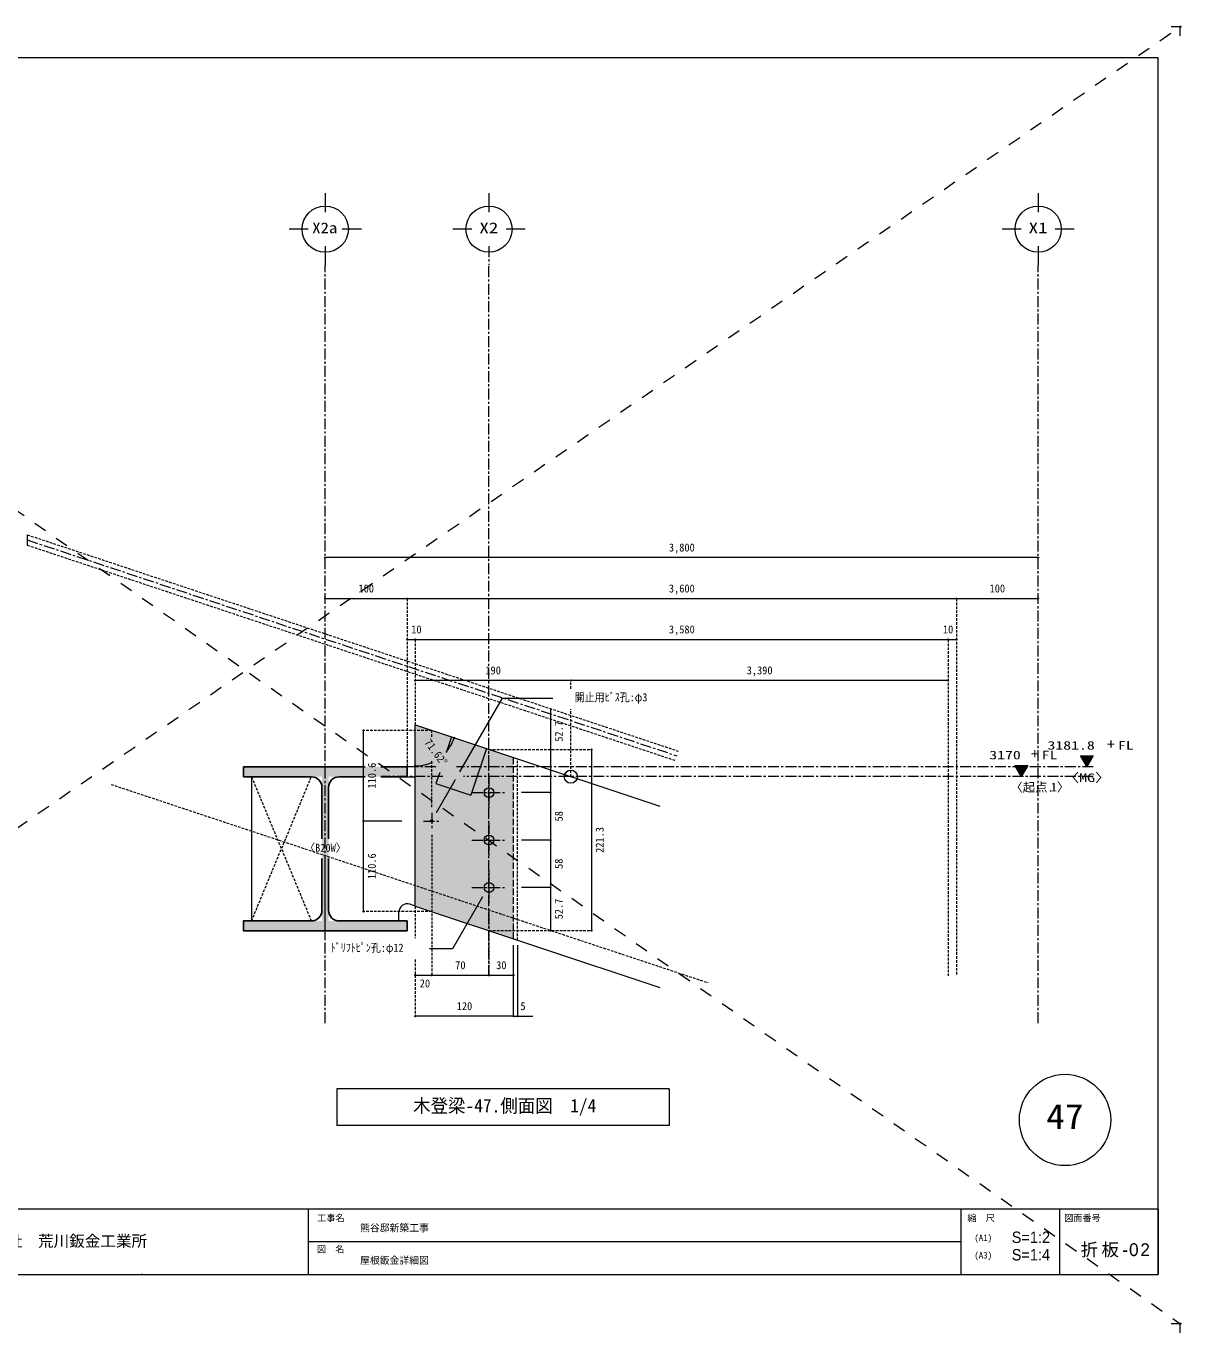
# Model space of a CAD drawing. Units: millimetres at full size; details may follow other scales. Extents: x -818 to 4206, y -602 to 594.
# Drawn here: x 3148 to 4206, y -602 to 594 of the extents above; entities that cross this region are included whole.
import ezdxf
from ezdxf.enums import TextEntityAlignment as Align

# ---------------------------------------------------------------- set-up
doc = ezdxf.new("R2010")
doc.units = ezdxf.units.MM
doc.header["$LTSCALE"] = 2
doc.header["$PDMODE"] = 32
doc.header["$PDSIZE"] = 1
for name, pattern in [('CHAIN1', [8, 5, -1, 1, -1]), ('CHAIN2', [12, 9, -1, 1, -1]), ('DASHED1', [1.8, 1.2, -0.6]), ('DASHED3', [4, 3, -1]), ('DASHED_SPACED', [12, 6, -6])]:
    doc.linetypes.add(name, pattern=pattern)
doc.layers.add('0-0_0', color=7, linetype='Continuous')
for name, color, linetype, lineweight in [('0-4_壁', 7, 'Continuous', 18), ('1-8_画層 63', 171, 'Continuous', 18), ('5-1_寸法', 5, 'Continuous', 13), ('F-A_F-Aﾚｲﾔ', 4, 'Continuous', 18)]:
    doc.layers.add(name, color=color, linetype=linetype, lineweight=lineweight)
doc.styles.add('__：', font='')
doc.styles.add('ＭＳ ゴシック', font='')
doc.styles.get('__：').set_extended_font_data('__：')
doc.styles.get('ＭＳ ゴシック').set_extended_font_data('MS Gothic')

# ---------------------------------------------------------------- blocks, each defined once
blk = doc.blocks.new('A$C6655204a')
at = {"layer": '0-4_壁'}
for p, q in [((13326.73, -15829.14), (-7158.73, -15829.14)), ((-4057.89, -15829.14), (-4057.89, -16573.63)), ((-3547.84, -15829.14), (-3547.84, -16573.63)), ((-2527.74, -15829.14), (-2527.74, -16573.63)), ((-2017.69, -15829.14), (-2017.69, -16573.63)), ((-997.59, -15829.14), (-997.59, -16573.63)), ((3592.86, -15829.14), (3592.86, -16573.63)), ((11069.58, -15829.14), (11069.58, -16574.62)), ((12198.16, -15829.14), (12198.16, -16574.62)), ((13326.73, -15829.14), (13326.73, -16573.63)), ((-4057.89, -16201.38), (-7158.73, -16201.38)), ((11069.58, -16201.88), (3592.86, -16201.75))]:
    blk.add_line(p, q, dxfattribs=at)
blk.add_lwpolyline([(13326.73, -16574.62), (13326.73, -2645.93), (-7158.73, -2645.93), (-7158.73, -16574.62)], close=True, dxfattribs=at)
at = {"layer": '1-8_画層 63'}
for p, q in [((13581.32, -2289.51), (13476.59, -2289.51)), ((13581.32, -2394.23), (13581.32, -2289.51))]:
    blk.add_line(p, q, dxfattribs=at)
at = {"layer": '1-8_画層 63', "color": 4}
blk.add_point((13581.32, -2289.51), dxfattribs=at)
at = {"layer": '0-0_0', "style": 'ＭＳ ゴシック'}
blk.add_text('令和5年6月21日', height=112.2, dxfattribs=at).set_placement((-6159.97, -16110.91), align=Align.BOTTOM_LEFT)
at = {"layer": '0-4_壁', "style": 'ＭＳ ゴシック'}
for s, height, p in [('承認図作成', 74.79, (-7027.52, -15989.46)), ('作', 112.2, (-3928.7, -16123.44)), ('承', 112.2, (-2398.55, -16123.44)), ('工事名', 74.79, (3697.65, -15988.21)), ('熊谷邸新築工事', 82.48, (4188.74, -16108.34)), ('縮\u3000尺', 74.79, (11143.13, -15989.81)), ('図面番号', 74.79, (12251.12, -15988.66)), ('合資会社\u3000荒川鈑金工業所', 130.9, (-391.86, -16297.01)), ('(A1)', 74.79, (11222.73, -16215.86)), ('成', 112.2, (-3921.62, -16448.84)), ('認', 112.2, (-2391.47, -16448.84)), ('図\u3000名', 74.79, (3695.18, -16347.26)), ('屋根鈑金詳細図', 82.48, (4188.74, -16480.22)), ('(A3)', 74.79, (11222.73, -16415.86))]:
    blk.add_text(s, height=height, dxfattribs=at).set_placement(p, align=Align.BOTTOM_LEFT)
at = {"layer": '0-4_壁', "style": '__：', "width": 0.95}
for s, p in [('S=1:2', (11650.58, -16254.57)), ('S=1:4', (11650.58, -16454.57))]:
    blk.add_text(s, height=130.9, dxfattribs=at).set_placement(p, align=Align.BOTTOM_LEFT)

msp = doc.modelspace()

# ---------------------------------------------------------------- linework, layer by layer
at = {"layer": '5-1_寸法', "color": 4}
for p, q in [((3421.716, 441.622), (3421.716, 424.196)), ((3571.716, 441.622), (3571.716, 424.196)), ((4074.822, 441.622), (4074.822, 424.196)), ((3406.081, 408.561), (3388.654, 408.561)), ((3454.777, 408.561), (3437.35, 408.561)), ((3556.081, 408.561), (3538.654, 408.561)), ((3604.777, 408.561), (3587.35, 408.561)), ((4059.187, 408.561), (4041.76, 408.561)), ((4107.883, 408.561), (4090.457, 408.561)), ((3421.716, 392.926), (3421.716, 375.5)), ((4074.822, 392.926), (4074.822, 375.5)), ((4074.822, 107.684), (3421.716, 107.684)), ((3421.716, 70.184), (3496.716, 70.184)), ((3496.716, 70.184), (3999.822, 70.184)), ((3999.822, 70.184), (4074.822, 70.184)), ((3496.716, 32.684), (3504.216, 32.684)), ((3504.216, 32.684), (3992.322, 32.684)), ((3992.322, 32.684), (3999.822, 32.684)), ((3646.716, -4.816), (3504.216, -4.816)), ((3992.322, -4.816), (3646.716, -4.816)), ((3545.136, -88.637), (3584.17, -21.029)), ((3584.17, -21.029), (3630.18, -21.029)), ((3628.06, -31.458), (3628.06, -107.525)), ((3456.854, -133.552), (3456.854, -50.571)), ((3537.312, -56.582), (3569.341, -67.221)), ((3665.56, -68.01), (3665.56, -233.972)), ((3354.216, -93.073), (3354.216, -225.073)), ((3496.716, -93.073), (3504.216, -93.073)), ((3523.778, -125.631), (3541.153, -95.536)), ((3628.06, -107.525), (3601.416, -107.525)), ((3628.06, -107.525), (3628.06, -150.991)), ((3491.932, -133.552), (3456.854, -133.552)), ((3456.854, -216.533), (3456.854, -133.552)), ((3628.06, -150.991), (3601.416, -150.991)), ((3628.06, -150.991), (3628.06, -194.457)), ((3628.06, -194.457), (3601.416, -194.457)), ((3628.06, -194.457), (3628.06, -233.972)), ((3504.216, -211.55), (3499.08, -209.844)), ((3489.216, -225.073), (3489.216, -216.962)), ((3594.216, -312.367), (3594.216, -247.206)), ((3597.966, -247.206), (3597.966, -312.367)), ((3504.216, -274.867), (3519.216, -274.867)), ((3519.216, -274.867), (3571.716, -274.867)), ((3571.716, -274.867), (3594.216, -274.867)), ((3594.216, -312.367), (3504.216, -312.367)), ((3594.216, -312.367), (3611.866, -312.367))]:
    msp.add_line(p, q, dxfattribs=at)
at = {"layer": '5-1_寸法', "color": 1, "linetype": 'CHAIN1'}
for p, q in [((3571.716, 392.926), (3571.716, 375.5)), ((3421.716, -318.768), (3421.716, 375.5)), ((3571.716, -275.48), (3571.716, 375.5)), ((4074.822, -318.768), (4074.822, 375.5))]:
    msp.add_line(p, q, dxfattribs=at)
at = {"layer": '5-1_寸法', "lineweight": 18}
msp.add_line((3148.716, 128.611), (3148.716, 119.128), dxfattribs=at)
at = {"layer": '5-1_寸法', "color": 4, "linetype": 'DASHED1'}
for p, q in [((3148.716, 128.611), (3745.055, -69.478)), ((3148.716, 119.128), (3742.218, -78.019)), ((3496.716, 70.184), (3496.716, -84.073)), ((3999.822, 70.184), (3999.822, -275.48)), ((3504.216, 32.684), (3504.216, -45.588)), ((3992.322, 32.684), (3992.322, -275.48)), ((3646.716, -12.551), (3646.716, -4.816)), ((3646.716, -92.923), (3646.716, -31.01)), ((3519.216, -50.571), (3456.854, -50.571)), ((3519.216, -56.313), (3519.216, -50.571)), ((3571.716, -86.525), (3571.716, -68.01)), ((3571.716, -68.01), (3665.56, -68.01)), ((3519.216, -120.802), (3519.216, -78.833)), ((3354.216, -225.073), (3408.966, -93.073)), ((3354.216, -93.073), (3408.966, -225.073)), ((3225.466, -99.989), (3772.561, -281.721)), ((3519.216, -146.302), (3519.216, -274.867)), ((3504.216, -211.55), (3504.216, -240.808)), ((3519.216, -216.533), (3456.854, -216.533)), ((3571.716, -215.457), (3571.716, -274.867)), ((3571.716, -233.972), (3665.56, -233.972)), ((3504.216, -260.544), (3504.216, -312.367))]:
    msp.add_line(p, q, dxfattribs=at)
at = {"layer": '5-1_寸法', "color": 4, "linetype": 'CHAIN1'}
for p, q in [((3148.716, 123.87), (3743.636, -73.749)), ((3529.382, -92.923), (3472.774, -92.923)), ((3522.997, -84.073), (3496.716, -84.073)), ((4125.299, -84.073), (3541.843, -84.073)), ((4125.299, -92.923), (3548.229, -92.923)), ((3571.716, -91.775), (3571.716, -123.275)), ((3555.966, -107.525), (3587.466, -107.525)), ((3519.216, -126.052), (3519.216, -141.052)), ((3511.716, -133.552), (3526.716, -133.552)), ((3571.716, -135.241), (3571.716, -166.741)), ((3555.966, -150.991), (3587.466, -150.991)), ((3571.716, -178.707), (3571.716, -210.207)), ((3555.966, -194.457), (3587.466, -194.457))]:
    msp.add_line(p, q, dxfattribs=at)
at = {"layer": '5-1_寸法', "color": 3}
for p, q in [((3504.216, -211.55), (3504.216, -45.588)), ((3504.216, -45.588), (3537.312, -56.582)), ((3569.341, -67.221), (3728.269, -120.013)), ((3504.216, -211.55), (3728.269, -285.975))]:
    msp.add_line(p, q, dxfattribs=at)
at = {"layer": '5-1_寸法', "color": 7, "lineweight": 18}
for p, q in [((3537.312, -56.582), (3532.488, -71.107)), ((3569.341, -67.221), (3555.156, -109.927)), ((4053.452, -82.717), (4065.237, -82.717)), ((4059.344, -92.923), (4053.452, -82.717)), ((4065.237, -82.717), (4059.344, -92.923)), ((4113.452, -73.867), (4125.237, -73.867)), ((4119.344, -84.073), (4113.452, -73.867)), ((4125.237, -73.867), (4119.344, -84.073)), ((3526.546, -88.993), (3523.127, -99.288)), ((3523.127, -99.288), (3555.156, -109.927)), ((3432.213, -379.003), (3432.213, -412.553)), ((3736.657, -379.003), (3432.213, -379.003)), ((3736.657, -379.003), (3736.657, -412.553)), ((3736.657, -412.553), (3432.213, -412.553))]:
    msp.add_line(p, q, dxfattribs=at)
at = {"layer": '5-1_寸法', "color": 7, "linetype": 'DASHED3', "lineweight": 18}
msp.add_line((3594.216, -241.446), (3594.216, -75.484), dxfattribs=at)
at = {"layer": '5-1_寸法', "color": 7, "linetype": 'DASHED1', "lineweight": 18}
msp.add_line((3597.966, -242.692), (3597.966, -76.73), dxfattribs=at)
at = {"layer": '5-1_寸法', "color": 2, "lineweight": 25}
for p, q in [((3346.716, -84.073), (3458.221, -84.073)), ((3458.221, -93.073), (3434.466, -93.073)), ((3472.774, -84.073), (3496.716, -84.073)), ((3496.716, -93.073), (3472.774, -93.073)), ((3496.716, -84.073), (3496.716, -93.073)), ((3418.716, -150.018), (3418.716, -102.823)), ((3424.716, -102.823), (3424.716, -150.018)), ((3418.716, -215.323), (3418.716, -167.804)), ((3424.716, -167.804), (3424.716, -215.323))]:
    msp.add_line(p, q, dxfattribs=at)
at = {"layer": '5-1_寸法', "color": 4, "linetype": 'CHAIN2'}
msp.add_line((3421.716, -240.808), (3421.716, -167.804), dxfattribs=at)
at = {"layer": '5-1_寸法', "color": 2, "lineweight": 25}
for points in [[(3408.966, -93.073), (3346.716, -93.073), (3346.716, -84.073)], [(3434.466, -225.073), (3496.716, -225.073), (3496.716, -234.073), (3346.716, -234.073), (3346.716, -225.073), (3408.966, -225.073)]]:
    msp.add_lwpolyline(points, dxfattribs=at)
at = {"layer": '5-1_寸法', "color": 4}
msp.add_lwpolyline([(3565.641, -202.936), (3538.177, -250.506), (3517.253, -250.506)], dxfattribs=at)
at = {"layer": '5-1_寸法', "color": 7, "lineweight": 18}
for centre, radius in [((3421.716, 408.561), 21.156), ((3571.716, 408.561), 21.156), ((4074.822, 408.561), 21.156), ((4099.404, -407.38), 41.805)]:
    msp.add_circle(centre, radius, dxfattribs=at)
at = {"layer": '5-1_寸法', "color": 4}
msp.add_circle((3646.716, -92.923), 6, dxfattribs=at)
at = {"layer": '5-1_寸法', "color": 3}
for centre, radius in [((3571.716, -107.525), 4.5), ((3519.216, -133.552), 1.125), ((3571.716, -150.991), 4.5), ((3571.716, -194.457), 4.5)]:
    msp.add_circle(centre, radius, dxfattribs=at)
at = {"layer": '5-1_寸法', "color": 4}
for centre, radius, start, end in [((3504.216, -45.588), 37.5, 318.12224, 341.62477), ((3504.216, -45.588), 37.5, 270, 294.6049), ((3496.716, -216.962), 7.5, 71.62477, 180)]:
    msp.add_arc(centre, radius, start, end, dxfattribs=at)
at = {"layer": '5-1_寸法', "color": 2, "lineweight": 25}
for centre, start, end in [((3408.966, -102.823), 0, 90), ((3434.466, -102.823), 90, 180), ((3408.966, -215.323), 270, 0), ((3434.466, -215.323), 180, 270)]:
    msp.add_arc(centre, 9.75, start, end, dxfattribs=at)
at = {"layer": '5-1_寸法', "color": 7}
for p in [(3421.716, 107.684), (4074.822, 107.684), (3421.716, 70.184), (3496.716, 70.184), (3999.822, 70.184), (4074.822, 70.184), (3496.716, 32.684), (3504.216, 32.684), (3992.322, 32.684), (3999.822, 32.684), (3504.216, -4.816), (3646.716, -4.816), (3992.322, -4.816), (3456.854, -50.571), (3539.803, -57.41), (3628.06, -68.01), (3665.56, -68.01), (3504.216, -83.088), (3628.06, -107.525), (3456.854, -133.552), (3628.06, -150.991), (3628.06, -194.457), (3456.854, -216.533), (3628.06, -233.972), (3665.56, -233.972), (3504.216, -274.867), (3519.216, -274.867), (3571.716, -274.867), (3594.216, -274.867), (3504.216, -312.367), (3594.216, -312.367), (3597.966, -312.367)]:
    msp.add_point(p, dxfattribs=at)
msp.add_solid([(3594.216, -75.484), (3504.216, -45.588), (3594.216, -241.446), (3504.216, -211.55)], dxfattribs=at)
at = {"layer": '5-1_寸法', "color": 254}
for points in [[(4053.452, -82.717), (4065.237, -82.717), (4059.344, -92.923)], [(4113.452, -73.867), (4125.237, -73.867), (4119.344, -84.073)], [(3346.716, -93.073), (3346.716, -84.073), (3496.716, -84.073)], [(3346.716, -93.073), (3496.716, -84.073), (3496.716, -93.073)], [(3418.716, -93.073), (3424.716, -93.073), (3424.716, -225.073)], [(3418.716, -93.073), (3424.716, -225.073), (3418.716, -225.073)], [(3496.716, -225.073), (3496.716, -234.073), (3346.716, -234.073)], [(3496.716, -225.073), (3346.716, -234.073), (3346.716, -225.073)]]:
    msp.add_solid(points, dxfattribs=at)
at = {"layer": 'F-A_F-Aﾚｲﾔ', "color": 1, "linetype": 'DASHED_SPACED'}
for p, q in [((2545.796, -548.809), (4205, 594)), ((2545.796, 565.486), (4205, -594))]:
    msp.add_line(p, q, dxfattribs=at)
at = {"layer": 'F-A_F-Aﾚｲﾔ', "lineweight": 13}
msp.add_line((3253.18, -548.163), (3254.719, -548.809), dxfattribs=at)
at = {"layer": 'F-A_F-Aﾚｲﾔ', "color": 171}
for p, q in [((4205, -594), (4196.622, -594)), ((4205, -602.378), (4205, -594))]:
    msp.add_line(p, q, dxfattribs=at)
at = {"layer": 'F-A_F-Aﾚｲﾔ'}
msp.add_point((4205, -594), dxfattribs=at)

# ---------------------------------------------------------------- block references
at = {"layer": 'F-A_F-Aﾚｲﾔ', "xscale": 0.08, "yscale": 0.08}
msp.add_blockref('A$C6655204a', (3118.495, 777.16), dxfattribs=at)

# ---------------------------------------------------------------- texts
at = {"layer": '5-1_寸法', "color": 7, "style": 'ＭＳ ゴシック'}
for s, height, width, p in [('X2a', 9.824, 1.15, (3409.745, 401.867)), ('X2', 9.818, 1.3, (3562.915, 401.865)), ('X1', 9.818, 1.3, (4066.021, 401.865)), ('3,800', 7.331, 0.95, (3736.519, 111.084)), ('100', 7.331, 0.95, (3452.166, 73.584)), ('3,600', 7.331, 0.95, (3736.519, 73.584)), ('100', 7.331, 0.95, (4030.272, 73.584)), ('10', 7.331, 0.95, (3500.499, 36.084)), ('3,580', 7.331, 0.95, (3736.519, 36.084)), ('10', 7.331, 0.95, (3987.542, 36.084)), ('190', 7.331, 0.95, (3568.416, -1.416)), ('3,390', 7.331, 0.95, (3807.769, -1.416)), ('+', 9.62, 1.1, (4137.871, -70.791)), ('3170', 7.857, 1.35, (4029.978, -79.42)), ('+', 9.62, 1.1, (4068.057, -79.641)), ('FL', 7.857, 1.35, (4078.05, -79.42)), ('3181.8', 7.857, 1.35, (4083.313, -70.57)), ('FL', 7.857, 1.35, (4147.864, -70.57)), ('〈MG〉', 7.857, 1.35, (4097.909, -100.212)), ('〈起点.', 7.918, 1.05, (4049.284, -109.041)), ('1〉', 7.918, 1.05, (4086.307, -108.804)), ('〈B20W〉', 7.331, 0.95, (3402.916, -163.97)), ('70', 7.331, 0.95, (3540.766, -271.467)), ('30', 7.331, 0.95, (3578.266, -271.467)), ('20', 7.331, 0.95, (3508.29, -288.13)), ('120', 7.331, 0.95, (3542.166, -308.967)), ('5', 7.331, 0.95, (3600.539, -308.967)), ('木登梁-47.側面図  1/4', 12.35, 0.95, (3502.169, -404.2)), ('47', 22.8, 1.1, (4082.163, -422.438))]:
    msp.add_text(s, height=height, dxfattribs=dict(at, width=width)).set_placement(p, align=Align.BOTTOM_LEFT)
at = {"layer": '5-1_寸法', "color": 4, "style": 'ＭＳ ゴシック', "width": 0.9}
for s, p in [('開止用ﾋﾞｽ孔:φ3', (3650.172, -26.206)), ('ﾄﾞﾘﾌﾄﾋﾟﾝ孔:φ12', (3426.781, -255.616))]:
    msp.add_text(s, height=7.478, dxfattribs=at).set_placement(p, align=Align.BOTTOM_LEFT)
at = {"layer": '5-1_寸法', "color": 7, "style": 'ＭＳ ゴシック', "width": 0.95}
for s, rotation, p in [('52.7', 90, (3641.46, -60.913)), ('71.62°', 306.594, (3510.354, -63.006)), ('110.6', 90, (3470.254, -103.811)), ('58', 90, (3641.46, -133.958)), ('221.3', 90, (3678.96, -162.741)), ('110.6', 90, (3470.254, -186.792)), ('58', 90, (3641.46, -177.424)), ('52.7', 90, (3641.46, -223.615))]:
    msp.add_text(s, height=7.331, rotation=rotation, dxfattribs=at).set_placement(p, align=Align.BOTTOM_LEFT)
at = {"layer": 'F-A_F-Aﾚｲﾔ', "color": 3, "insert": (4113.739, -533.336), "char_height": 11.73, "attachment_point": 7, "style": '__：'}
msp.add_mtext('\\T1.19;折板-02', dxfattribs=at)

doc.saveas('drawing.dxf')
